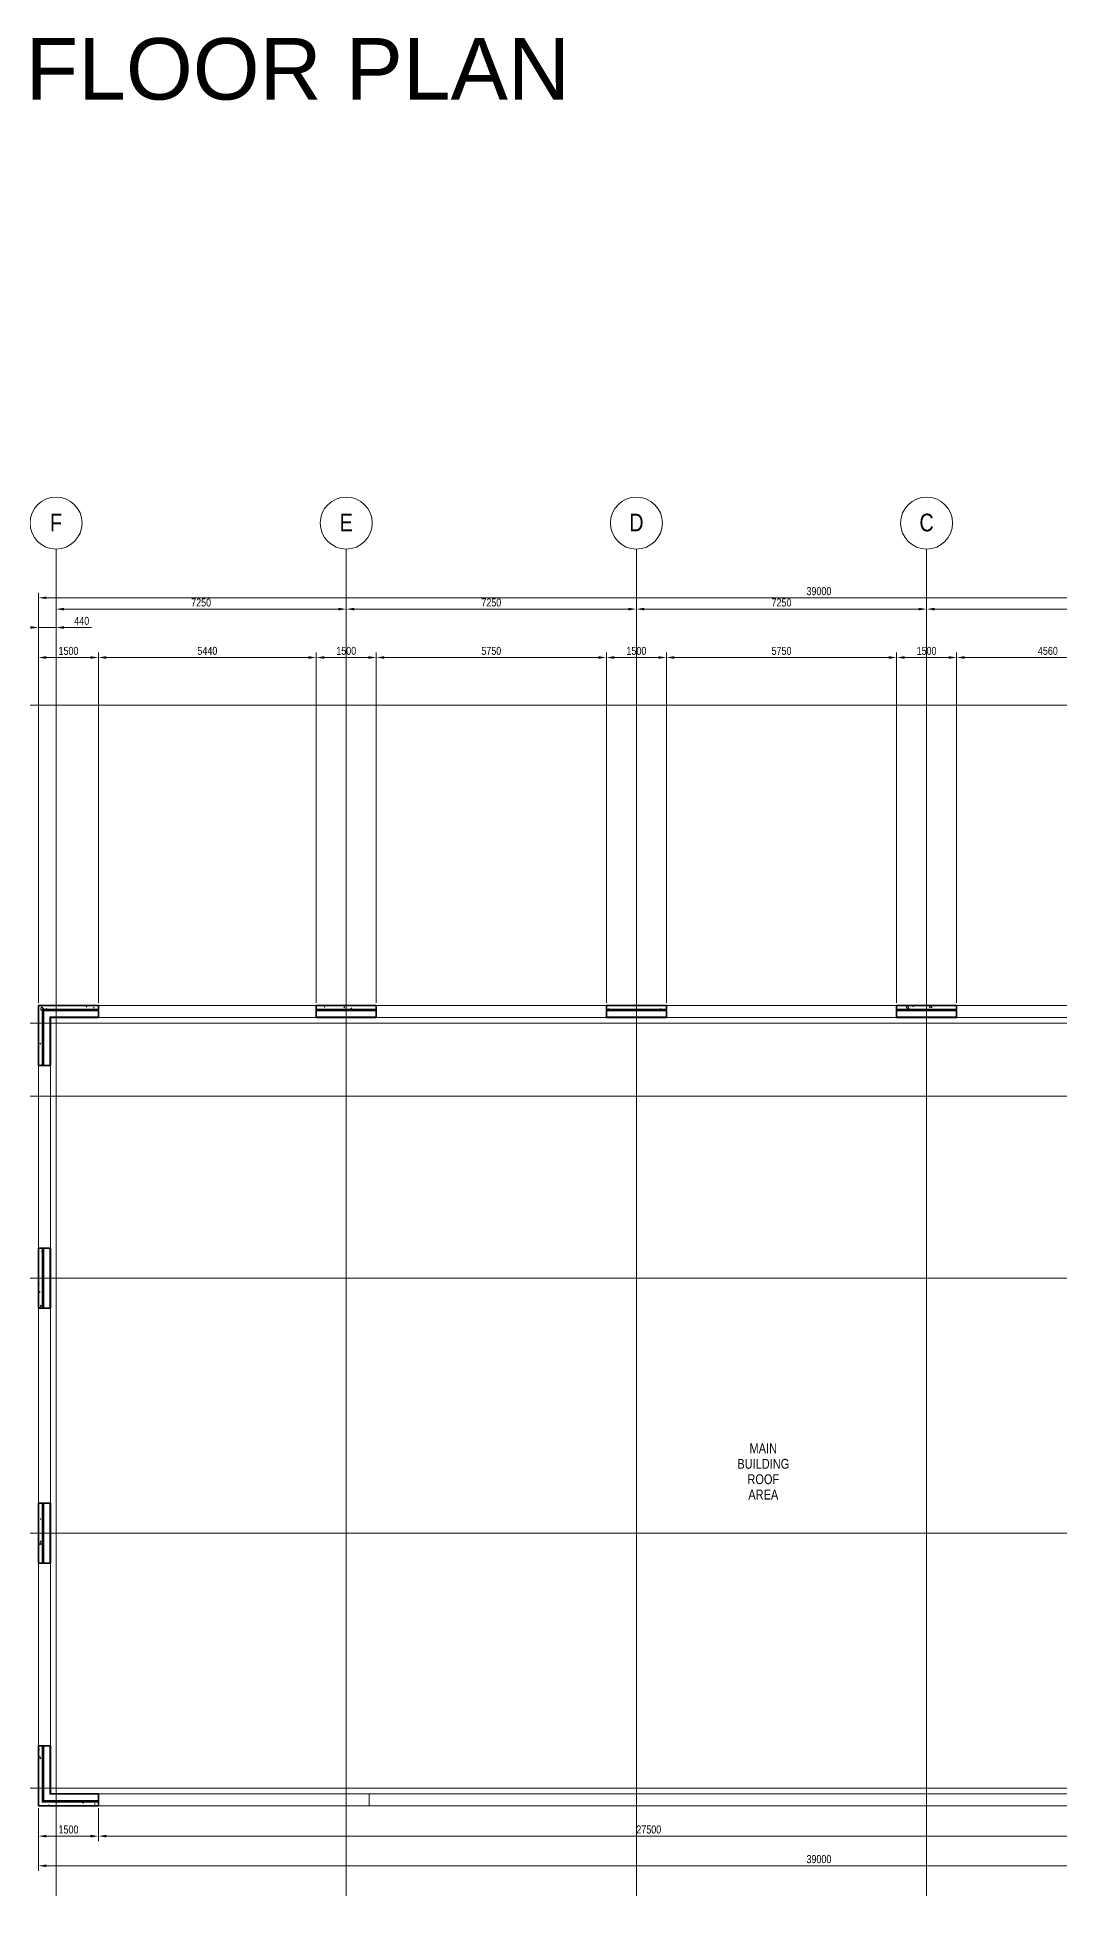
# Model space of a CAD drawing. Header units: millimetres. Extents: x -31954 to 493870, y 99509 to 604061.
# Drawn here: x 251479 to 277029, y 383575 to 430022 of the extents above; entities that cross this region are included whole.
import ezdxf

# ---------------------------------------------------------------- set-up
doc = ezdxf.new("R2010")
doc.units = ezdxf.units.MM
doc.header["$LTSCALE"] = 10
doc.linetypes.add('Center', pattern=[2, 1.25, -0.25, 0.25, -0.25])
for name, color, linetype, lineweight in [('A-ANNOTATIONS', 1, 'Continuous', 9), ('A-HATCH', 9, 'Continuous', 0), ('A-WALL', 2, 'Continuous', 18), ('S-GRID', 6, 'Center', 9)]:
    doc.layers.add(name, color=color, linetype=linetype, lineweight=lineweight)
doc.styles.add('Dimension Text', font='arial.ttf', dxfattribs={"width": 0.8})
doc.styles.add('Revit_Arial', font='arial.ttf')
doc.styles.get("Standard").update_dxf_attribs({"font": 'arial.ttf', "width": 0.8})
pattern_1 = [(320, (271359.46, 395341.2), (-63.756, -728.737), [76.2, -838.2]), (265, (271359.5, 395341.2), (764.228, 140.972), [60.96, -670.56]), (10.451, (271354.15, 395280.5), (700.467, -587.77), [64.76, -712.36]), (316.184, (271562.7, 395341.2), (-168.17, -1084.316), [114.3, -1257.3]), (6.636, (271548.6, 395250.9), (989.71, -949.61), [97.14, -1068.54]), (261.184, (271562.7, 395341.2), (989.7, -949.62), [91.44, -1005.84]), (291, (271511.86, 395239.6), (-409.06, -606.458), [76.2, -838.2]), (236, (271511.9, 395239.6), (736.753, -247.208), [60.96, -670.56]), (341.451, (271477.8, 395189.1), (327.685, -853.668), [64.76, -712.36]), (307.5, (271359.46, 395341.22), (338.22, -12.3547), [33.528, -628.904, 33.528, -647.192, -673.1]), (307.5, (271359.46, 395341.22), (338.22, -12.3547), [-1343.152, 33.528, -639.572]), (277.5, (271359.46, 395341.22), (400.722, -267.279), [33.528, -354.584, 33.528, -613.664, -256.54]), (277.5, (271359.46, 395341.22), (400.722, -267.279), [-1035.304, 33.528, -223.012]), (237.5, (271359.46, 395567.8), (-22.9153, -542.3633), [33.528, -220.472, 33.528, -758.952, -1051.56]), (237.5, (271359.46, 395567.8), (-22.9153, -542.3633), [-1046.48, 33.528, -1018.032]), (227.5, (271359.46, 395669.4), (101.707, -592.517), [33.528, -296.672, 33.528, -492.76, -746.76]), (227.5, (271359.46, 395669.4), (101.707, -592.517), [-856.488, 33.528, -713.232])]
pattern_2 = [(270, (271359.46, 395341.22), (203.2, -812.8), [33.528, -576.072, 33.528, -576.072, -3251.2]), (270, (271359.46, 395341.22), (203.2, -812.8), [-1219.2, 33.528, -1185.672, 33.528, -576.072, -1422.4]), (270, (271359.46, 395341.22), (203.2, -812.8), [-3048, 33.528, -372.872, 33.528, -982.472]), (30, (271461.06, 395036.42), (602.3054, 582.3764), [33.528, -576.072, 33.528, -576.072, -3251.2]), (30, (271461.06, 395036.42), (602.3054, 582.3764), [-1219.2, 33.528, -1185.672, 33.528, -576.072, -1422.4]), (30, (271461.06, 395036.42), (602.3054, 582.3764), [-3048, 33.528, -372.872, 33.528, -982.472]), (150, (271867.46, 394934.82), (-805.5054, 230.4236), [33.528, -576.072, 33.528, -576.072, -3251.2]), (150, (271867.46, 394934.82), (-805.5054, 230.4236), [-1219.2, 33.528, -1185.672, 33.528, -576.072, -1422.4]), (150, (271867.46, 394934.82), (-805.5054, 230.4236), [-3048, 33.528, -372.872, 33.528, -982.472])]
pattern_3 = [(270, (271359.46, 395341.22), (300, -6e-14), []), (360, (271359.46, 395341.22), (7e-14, 300), [])]

# ---------------------------------------------------------------- blocks, each defined once
blk = doc.blocks.new('Grid - M_Grid Head - Circle-10837-Second Floor Level')
at = {"layer": 'S-GRID', "linetype": 'Continuous'}
blk.add_circle((0, 0), 6.5, dxfattribs=at)

msp = doc.modelspace()

# ---------------------------------------------------------------- hatches: boundary and pattern name
at = {"layer": 'A-HATCH', "lineweight": 9}
h = msp.add_hatch(dxfattribs=at)
h.set_pattern_fill('FP_2', color=256, angle=-90, style=0, pattern_type=2)
h.set_pattern_definition(pattern_1)
h.paths.add_polyline_path([(251509.9, 405735.4), (253009.9, 405735.4), (253009.9, 405825.4), (251509.9, 405825.4)], flags=0)
h = msp.add_hatch(dxfattribs=at)
h.set_pattern_fill('FP_2', color=256, angle=-90, style=0, pattern_type=2)
h.set_pattern_definition(pattern_1)
h.paths.add_polyline_path([(251509.9, 404325.4), (251599.9, 404325.4), (251599.9, 405735.4), (251509.9, 405735.4), (251509.9, 405525.4)], flags=0)
h = msp.add_hatch(dxfattribs=at)
h.set_pattern_fill('FP_3', color=256, angle=-90, style=0, pattern_type=2)
h.set_pattern_definition(pattern_3)
h.paths.add_polyline_path([(251624.9, 405690.4), (253009.9, 405690.4), (253009.9, 405710.4), (251624.9, 405710.4)], flags=0)
h = msp.add_hatch(dxfattribs=at)
h.set_pattern_fill('FP_3', color=256, angle=-90, style=0, pattern_type=2)
h.set_pattern_definition(pattern_3)
h.paths.add_polyline_path([(251624.9, 405525.4), (251624.9, 404325.4), (251644.9, 404325.4), (251644.9, 405690.4), (251624.9, 405690.4)], flags=0)
h = msp.add_hatch(dxfattribs=at)
h.set_pattern_fill('FP_1', color=256, angle=-90, style=0, pattern_type=2)
h.set_pattern_definition(pattern_2)
h.paths.add_polyline_path([(251796.9, 404325.4), (251809.9, 404325.4), (251809.9, 405525.4), (251796.9, 405525.4)], flags=0)
h = msp.add_hatch(dxfattribs=at)
h.set_pattern_fill('FP_2', color=256, angle=-90, style=0, pattern_type=2)
h.set_pattern_definition(pattern_1)
h.paths.add_polyline_path([(258449.9, 405735.4), (259949.9, 405735.4), (259949.9, 405825.4), (258449.9, 405825.4)], flags=0)
h = msp.add_hatch(dxfattribs=at)
h.set_pattern_fill('FP_3', color=256, angle=-90, style=0, pattern_type=2)
h.set_pattern_definition(pattern_3)
h.paths.add_polyline_path([(258449.9, 405690.4), (259949.9, 405690.4), (259949.9, 405710.4), (258449.9, 405710.4)], flags=0)
h = msp.add_hatch(dxfattribs=at)
h.set_pattern_fill('FP_2', color=256, angle=-90, style=0, pattern_type=2)
h.set_pattern_definition(pattern_1)
h.paths.add_polyline_path([(265699.9, 405735.4), (267199.9, 405735.4), (267199.9, 405825.4), (265699.9, 405825.4)], flags=0)
h = msp.add_hatch(dxfattribs=at)
h.set_pattern_fill('FP_3', color=256, angle=-90, style=0, pattern_type=2)
h.set_pattern_definition(pattern_3)
h.paths.add_polyline_path([(265699.9, 405690.4), (267199.9, 405690.4), (267199.9, 405710.4), (265699.9, 405710.4)], flags=0)
h = msp.add_hatch(dxfattribs=at)
h.set_pattern_fill('FP_1', color=256, angle=-90, style=0, pattern_type=2)
h.set_pattern_definition(pattern_2)
h.paths.add_polyline_path([(265699.9, 405525.4), (267199.9, 405525.4), (267199.9, 405538.4), (265699.9, 405538.4)], flags=0)
h = msp.add_hatch(dxfattribs=at)
h.set_pattern_fill('FP_2', color=256, angle=-90, style=0, pattern_type=2)
h.set_pattern_definition(pattern_1)
h.paths.add_polyline_path([(272949.9, 405735.4), (274449.9, 405735.4), (274449.9, 405825.4), (272949.9, 405825.4)], flags=0)
h = msp.add_hatch(dxfattribs=at)
h.set_pattern_fill('FP_3', color=256, angle=-90, style=0, pattern_type=2)
h.set_pattern_definition(pattern_3)
h.paths.add_polyline_path([(272949.9, 405690.4), (274449.9, 405690.4), (274449.9, 405710.4), (272949.9, 405710.4)], flags=0)
h = msp.add_hatch(dxfattribs=at)
h.set_pattern_fill('FP_1', color=256, angle=-90, style=0, pattern_type=2)
h.set_pattern_definition(pattern_2)
h.paths.add_polyline_path([(272949.9, 405525.4), (274449.9, 405525.4), (274449.9, 405538.4), (272949.9, 405538.4)], flags=0)
h = msp.add_hatch(dxfattribs=at)
h.set_pattern_fill('FP_2', color=256, angle=-90, style=0, pattern_type=2)
h.set_pattern_definition(pattern_1)
h.paths.add_polyline_path([(251509.9, 398260.4), (251599.9, 398260.4), (251599.9, 399760.4), (251509.9, 399760.4)], flags=0)
h = msp.add_hatch(dxfattribs=at)
h.set_pattern_fill('FP_3', color=256, angle=-90, style=0, pattern_type=2)
h.set_pattern_definition(pattern_3)
h.paths.add_polyline_path([(251624.9, 399760.4), (251624.9, 398260.4), (251644.9, 398260.4), (251644.9, 399760.4)], flags=0)
h = msp.add_hatch(dxfattribs=at)
h.set_pattern_fill('FP_2', color=256, angle=-90, style=0, pattern_type=2)
h.set_pattern_definition(pattern_1)
h.paths.add_polyline_path([(251509.9, 393390.4), (251509.9, 391890.4), (251599.9, 391890.4), (251599.9, 393390.4)], flags=0)
h = msp.add_hatch(dxfattribs=at)
h.set_pattern_fill('FP_3', color=256, angle=-90, style=0, pattern_type=2)
h.set_pattern_definition(pattern_3)
h.paths.add_polyline_path([(251624.9, 393390.4), (251624.9, 391890.4), (251644.9, 391890.4), (251644.9, 393390.4)], flags=0)
h = msp.add_hatch(dxfattribs=at)
h.set_pattern_fill('FP_1', color=256, angle=-90, style=0, pattern_type=2)
h.set_pattern_definition(pattern_2)
h.paths.add_polyline_path([(251796.9, 393390.4), (251796.9, 391890.4), (251809.9, 391890.4), (251809.9, 393390.4)], flags=0)
h = msp.add_hatch(dxfattribs=at)
h.set_pattern_fill('FP_2', color=256, angle=-90, style=0, pattern_type=2)
h.set_pattern_definition(pattern_1)
h.paths.add_polyline_path([(251509.9, 386125.4), (251509.9, 385915.4), (251599.9, 385915.4), (251599.9, 387325.4), (251509.9, 387325.4)], flags=0)
h = msp.add_hatch(dxfattribs=at)
h.set_pattern_fill('FP_3', color=256, angle=-90, style=0, pattern_type=2)
h.set_pattern_definition(pattern_3)
h.paths.add_polyline_path([(251624.9, 386125.4), (251624.9, 385960.4), (251644.9, 385960.4), (251644.9, 387325.4), (251624.9, 387325.4)], flags=0)
h = msp.add_hatch(dxfattribs=at)
h.set_pattern_fill('FP_2', color=256, angle=-90, style=0, pattern_type=2)
h.set_pattern_definition(pattern_1)
h.paths.add_polyline_path([(251509.9, 385825.4), (253009.9, 385825.4), (253009.9, 385915.4), (251509.9, 385915.4)], flags=0)
h = msp.add_hatch(dxfattribs=at)
h.set_pattern_fill('FP_3', color=256, angle=-90, style=0, pattern_type=2)
h.set_pattern_definition(pattern_3)
h.paths.add_polyline_path([(251624.9, 385940.4), (253009.9, 385940.4), (253009.9, 385960.4), (251624.9, 385960.4)], flags=0)

# ---------------------------------------------------------------- linework, layer by layer
at = {"layer": 'A-ANNOTATIONS'}
for p, q in [((251509.9, 405887.9), (251509.9, 416137)), ((251709.9, 416012), (290309.9, 416012)), ((251949.9, 415879.7), (251949.9, 415605.1)), ((252149.9, 415730.1), (258999.9, 415730.1)), ((259199.9, 415879.7), (259199.9, 415605.1)), ((259199.9, 415879.7), (259199.9, 415605.1)), ((259399.9, 415730.1), (266249.9, 415730.1)), ((266449.9, 415879.7), (266449.9, 415605.1)), ((266449.9, 415879.7), (266449.9, 415605.1)), ((266649.9, 415730.1), (273499.9, 415730.1)), ((273699.9, 415879.7), (273699.9, 415605.1)), ((273699.9, 415879.7), (273699.9, 415605.1)), ((273899.9, 415730.1), (280749.9, 415730.1)), ((251509.9, 405887.9), (251509.9, 415395.8)), ((251509.9, 415270.8), (251949.9, 415270.8)), ((251949.9, 415420.4), (251949.9, 415145.8)), ((252149.9, 415270.8), (252834.3, 415270.8)), ((251509.9, 405887.9), (251509.9, 414645.7)), ((251709.9, 414520.7), (252809.9, 414520.7)), ((253009.9, 405887.9), (253009.9, 414645.7)), ((253009.9, 405887.9), (253009.9, 414645.7)), ((253209.9, 414520.7), (258249.9, 414520.7)), ((258449.9, 405887.9), (258449.9, 414645.7)), ((258449.9, 405887.9), (258449.9, 414645.7)), ((258649.9, 414520.7), (259749.9, 414520.7)), ((259949.9, 405887.9), (259949.9, 414645.7)), ((259949.9, 405887.9), (259949.9, 414645.7)), ((260149.9, 414520.7), (265499.9, 414520.7)), ((265699.9, 405887.9), (265699.9, 414645.7)), ((265699.9, 405887.9), (265699.9, 414645.7)), ((265899.9, 414520.7), (266999.9, 414520.7)), ((267199.9, 405887.9), (267199.9, 414645.7)), ((267199.9, 405887.9), (267199.9, 414645.7)), ((267399.9, 414520.7), (272749.9, 414520.7)), ((272949.9, 405887.9), (272949.9, 414645.7)), ((272949.9, 405887.9), (272949.9, 414645.7)), ((273149.9, 414520.7), (274249.9, 414520.7)), ((274449.9, 405887.9), (274449.9, 414645.7)), ((274449.9, 405887.9), (274449.9, 414645.7)), ((274649.9, 414520.7), (278809.9, 414520.7)), ((293503.7, 403561.4), (249169.7, 403561.4)), ((251509.9, 385762.9), (251509.9, 384201.4)), ((251509.9, 385762.9), (251509.9, 384942.2)), ((253009.9, 385762.9), (253009.9, 384942.2)), ((253009.9, 385762.9), (253009.9, 384942.2)), ((251709.9, 385067.2), (252809.9, 385067.2)), ((280309.9, 385067.2), (253209.9, 385067.2)), ((290309.9, 384326.4), (251709.9, 384326.4))]:
    msp.add_line(p, q, dxfattribs=at)
for points in [[(251709.9, 416045.4), (251709.9, 415978.7), (251509.9, 416012)], [(252149.9, 415763.4), (252149.9, 415696.7), (251949.9, 415730.1)], [(258999.9, 415763.4), (258999.9, 415696.7), (259199.9, 415730.1)], [(259399.9, 415763.4), (259399.9, 415696.7), (259199.9, 415730.1)], [(266249.9, 415763.4), (266249.9, 415696.7), (266449.9, 415730.1)], [(266649.9, 415763.4), (266649.9, 415696.7), (266449.9, 415730.1)], [(273499.9, 415763.4), (273499.9, 415696.7), (273699.9, 415730.1)], [(273899.9, 415763.4), (273899.9, 415696.7), (273699.9, 415730.1)], [(251309.9, 415304.1), (251309.9, 415237.5), (251509.9, 415270.8)], [(252149.9, 415304.1), (252149.9, 415237.5), (251949.9, 415270.8)], [(251709.9, 414554), (251709.9, 414487.4), (251509.9, 414520.7)], [(252809.9, 414554), (252809.9, 414487.4), (253009.9, 414520.7)], [(253209.9, 414554), (253209.9, 414487.4), (253009.9, 414520.7)], [(258249.9, 414554), (258249.9, 414487.4), (258449.9, 414520.7)], [(258649.9, 414554), (258649.9, 414487.4), (258449.9, 414520.7)], [(259749.9, 414554), (259749.9, 414487.4), (259949.9, 414520.7)], [(260149.9, 414554), (260149.9, 414487.4), (259949.9, 414520.7)], [(265499.9, 414554), (265499.9, 414487.4), (265699.9, 414520.7)], [(265899.9, 414554), (265899.9, 414487.4), (265699.9, 414520.7)], [(266999.9, 414554), (266999.9, 414487.4), (267199.9, 414520.7)], [(267399.9, 414554), (267399.9, 414487.4), (267199.9, 414520.7)], [(272749.9, 414554), (272749.9, 414487.4), (272949.9, 414520.7)], [(273149.9, 414554), (273149.9, 414487.4), (272949.9, 414520.7)], [(274249.9, 414554), (274249.9, 414487.4), (274449.9, 414520.7)], [(274649.9, 414554), (274649.9, 414487.4), (274449.9, 414520.7)], [(251709.9, 385100.6), (251709.9, 385033.9), (251509.9, 385067.2)], [(252809.9, 385100.6), (252809.9, 385033.9), (253009.9, 385067.2)], [(253209.9, 385100.6), (253209.9, 385033.9), (253009.9, 385067.2)], [(251709.9, 384359.8), (251709.9, 384293.1), (251509.9, 384326.4)]]:
    msp.add_solid(points, dxfattribs=at)
at = {"layer": 'A-WALL', "lineweight": 35}
for p, q in [((253009.9, 405825.4), (251509.9, 405825.4)), ((251509.9, 405825.4), (251509.9, 404325.4)), ((251809.9, 405525.4), (253009.9, 405525.4)), ((251809.9, 404325.4), (251809.9, 405525.4)), ((253009.9, 405525.4), (253009.9, 405825.4)), ((259949.9, 405825.4), (258449.9, 405825.4)), ((258449.9, 405825.4), (258449.9, 405525.4)), ((258449.9, 405525.4), (259949.9, 405525.4)), ((259949.9, 405525.4), (259949.9, 405825.4)), ((267199.9, 405825.4), (265699.9, 405825.4)), ((265699.9, 405825.4), (265699.9, 405525.4)), ((265699.9, 405525.4), (267199.9, 405525.4)), ((267199.9, 405525.4), (267199.9, 405825.4)), ((274449.9, 405825.4), (272949.9, 405825.4)), ((272949.9, 405825.4), (272949.9, 405525.4)), ((272949.9, 405525.4), (274449.9, 405525.4)), ((274449.9, 405525.4), (274449.9, 405825.4)), ((251509.9, 404325.4), (251809.9, 404325.4)), ((251509.9, 399760.4), (251509.9, 398260.4)), ((251809.9, 399760.4), (251509.9, 399760.4)), ((251809.9, 398260.4), (251809.9, 399760.4)), ((251509.9, 398260.4), (251809.9, 398260.4)), ((251509.9, 393390.4), (251509.9, 391890.4)), ((251809.9, 393390.4), (251509.9, 393390.4)), ((251809.9, 391890.4), (251809.9, 393390.4)), ((251509.9, 391890.4), (251809.9, 391890.4)), ((251509.9, 387325.4), (251509.9, 385825.4)), ((251809.9, 387325.4), (251509.9, 387325.4)), ((251809.9, 386125.4), (251809.9, 387325.4)), ((253009.9, 386125.4), (251809.9, 386125.4)), ((253009.9, 385825.4), (253009.9, 386125.4)), ((251509.9, 385825.4), (253009.9, 385825.4))]:
    msp.add_line(p, q, dxfattribs=at)
at = {"layer": 'A-WALL'}
for p, q in [((251599.9, 405735.4), (253009.9, 405735.4)), ((251599.9, 405735.4), (251599.9, 404325.4)), ((251624.9, 405710.4), (253009.9, 405710.4)), ((251624.9, 405710.4), (251624.9, 404325.4)), ((251644.9, 405690.4), (253009.9, 405690.4)), ((251644.9, 405690.4), (251644.9, 404325.4)), ((251796.9, 405538.4), (253009.9, 405538.4)), ((251796.9, 405538.4), (251796.9, 404325.4)), ((253009.9, 405825.4), (258449.9, 405825.4)), ((258449.9, 405525.4), (253009.9, 405525.4)), ((258449.9, 405735.4), (259949.9, 405735.4)), ((258449.9, 405710.4), (259949.9, 405710.4)), ((258449.9, 405690.4), (259949.9, 405690.4)), ((258449.9, 405538.4), (259949.9, 405538.4)), ((259949.9, 405825.4), (265699.9, 405825.4)), ((265699.9, 405525.4), (259949.9, 405525.4)), ((265699.9, 405735.4), (267199.9, 405735.4)), ((265699.9, 405710.4), (267199.9, 405710.4)), ((265699.9, 405690.4), (267199.9, 405690.4)), ((265699.9, 405538.4), (267199.9, 405538.4)), ((267199.9, 405825.4), (272949.9, 405825.4)), ((272949.9, 405525.4), (267199.9, 405525.4)), ((272949.9, 405735.4), (274449.9, 405735.4)), ((272949.9, 405710.4), (274449.9, 405710.4)), ((272949.9, 405690.4), (274449.9, 405690.4)), ((272949.9, 405538.4), (274449.9, 405538.4)), ((274449.9, 405825.4), (279009.9, 405825.4)), ((279009.9, 405525.4), (274449.9, 405525.4)), ((251509.9, 399760.4), (251509.9, 404325.4)), ((251809.9, 404325.4), (251809.9, 399760.4)), ((251599.9, 398260.4), (251599.9, 399760.4)), ((251624.9, 398260.4), (251624.9, 399760.4)), ((251644.9, 398260.4), (251644.9, 399760.4)), ((251796.9, 398260.4), (251796.9, 399760.4)), ((251509.9, 393390.4), (251509.9, 398260.4)), ((251809.9, 398260.4), (251809.9, 393390.4)), ((251599.9, 391890.4), (251599.9, 393390.4)), ((251624.9, 391890.4), (251624.9, 393390.4)), ((251644.9, 391890.4), (251644.9, 393390.4)), ((251796.9, 391890.4), (251796.9, 393390.4)), ((251509.9, 387325.4), (251509.9, 391890.4)), ((251809.9, 391890.4), (251809.9, 387325.4)), ((251599.9, 385915.4), (251599.9, 387325.4)), ((251624.9, 385940.4), (251624.9, 387325.4)), ((251644.9, 385960.4), (251644.9, 387325.4)), ((251796.9, 386112.4), (251796.9, 387325.4)), ((251796.9, 386112.4), (253009.9, 386112.4)), ((253009.9, 386125.4), (280509.9, 386125.4)), ((259770, 385825.4), (259770, 386125.4)), ((251599.9, 385915.4), (253009.9, 385915.4)), ((251624.9, 385940.4), (253009.9, 385940.4)), ((251644.9, 385960.4), (253009.9, 385960.4)), ((280509.9, 385825.4), (253009.9, 385825.4))]:
    msp.add_line(p, q, dxfattribs=at)
at = {"layer": 'S-GRID'}
for p, q in [((251949.9, 383575.4), (251949.9, 417229.7)), ((259199.9, 383575.4), (259199.9, 417229.7)), ((266449.9, 383575.4), (266449.9, 417229.7)), ((273699.9, 383575.4), (273699.9, 417229.7)), ((249692.4, 413330.4), (292326.3, 413330.4)), ((249692.4, 405385.4), (292326.3, 405385.4)), ((249692.4, 399010.4), (292326.3, 399010.4)), ((249692.4, 392640.4), (292326.3, 392640.4)), ((249692.4, 386265.4), (292326.3, 386265.4))]:
    msp.add_line(p, q, dxfattribs=at)

# ---------------------------------------------------------------- block references
at = {"layer": 'S-GRID', "linetype": 'Continuous', "xscale": 99.99999999999993, "yscale": 99.99999999999993, "zscale": 99.99999999999993}
for p in [(251949.9, 417879.7), (259199.9, 417879.7), (266449.9, 417879.7), (273699.9, 417879.7)]:
    msp.add_blockref('Grid - M_Grid Head - Circle-10837-Second Floor Level', p, dxfattribs=at)

# ---------------------------------------------------------------- texts
at = {"layer": 'A-ANNOTATIONS', "char_height": 200, "attachment_point": 5, "style": 'Dimension Text'}
for s, insert in [('39000', (271009.9, 416176.7)), ('7250', (255574.9, 415894.7)), ('7250', (262824.9, 415894.7)), ('7250', (270074.9, 415894.7)), ('440', (252592.1, 415435.4)), ('1500', (252259.9, 414685.3)), ('5440', (255729.9, 414685.3)), ('1500', (259199.9, 414685.3)), ('5750', (262824.9, 414685.3)), ('1500', (266449.9, 414685.3)), ('5750', (270074.9, 414685.3)), ('1500', (273699.9, 414685.3)), ('4560', (276729.9, 414685.3)), ('1500', (252259.9, 385231.8)), ('27500', (266759.9, 385231.8)), ('39000', (271009.9, 384491.1))]:
    msp.add_mtext(s, dxfattribs=dict(at, insert=insert))
at = {"layer": 'A-ANNOTATIONS', "insert": (269620.4, 394878.9), "char_height": 245.883, "width": 1929, "attachment_point": 2, "line_spacing_factor": 0.938532}
msp.add_mtext('\\fArial|b0|i0|c0|p34|;MAIN\\PBUILDING\\PROOF\\PAREA', dxfattribs=at)
at = {"layer": 'Defpoints', "style": 'Revit_Arial'}
msp.add_text('SECOND FLOOR PLAN', height=1536.77, dxfattribs=at).set_placement((241410.8, 428462.7))

# ---------------------------------------------------------------- next in the draw order: texts
at = {"layer": 'S-GRID', "char_height": 442.59, "attachment_point": 2, "line_spacing_factor": 0.938532, "bg_fill": 3, "box_fill_scale": 1.25, "bg_fill_color": 0, "bg_fill_transparency": 0}
for s, insert, width in [('\\fArial|b0|i0|c0|p34|;F', (251949.8, 418115.5), 448.156), ('\\fArial|b0|i0|c0|p34|;E', (259199.8, 418115.5), 491.352), ('\\fArial|b0|i0|c0|p34|;D', (266449.8, 418115.5), 529.148), ('\\fArial|b0|i0|c0|p34|;C', (273699.8, 418115.5), 529.148)]:
    msp.add_mtext(s, dxfattribs=dict(at, insert=insert, width=width))

doc.saveas('drawing.dxf')
